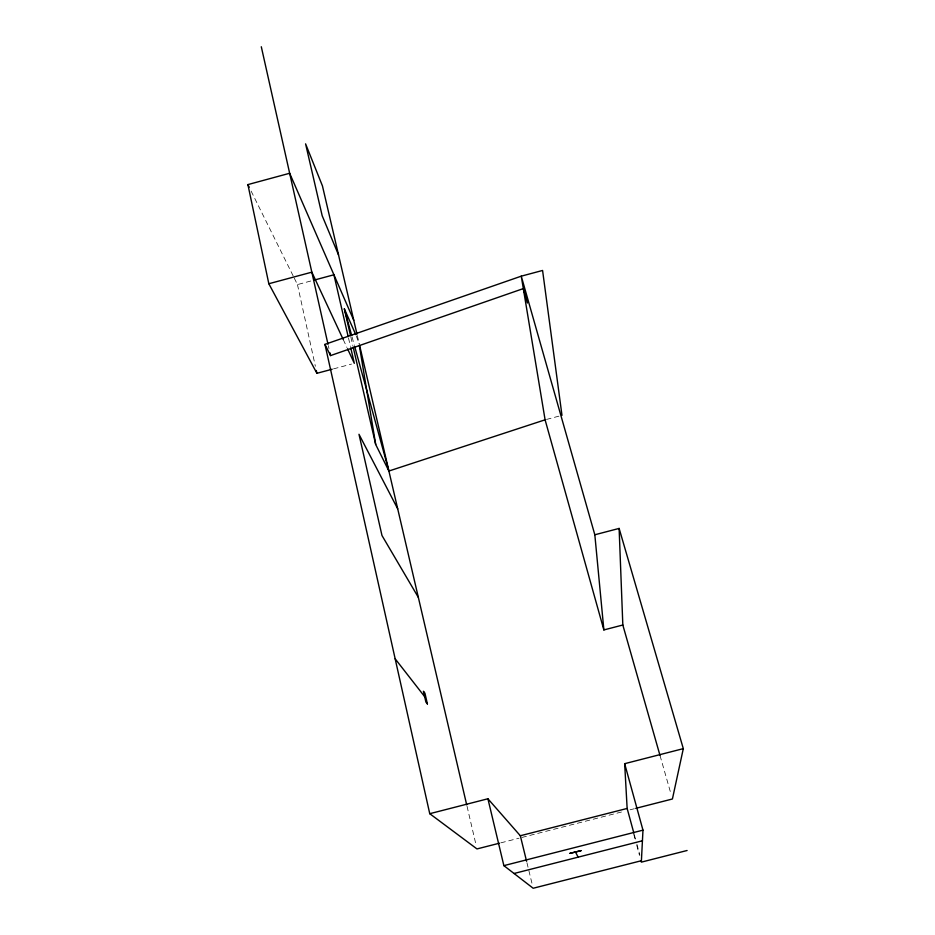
<?xml version="1.0" encoding="UTF-8"?>
<svg xmlns="http://www.w3.org/2000/svg" width="935" height="935" viewBox="0 0 935 935"><rect width="100%" height="100%" fill="white"/><g stroke="black" fill="none" stroke-linecap="round" stroke-linejoin="round"><path stroke-width="0.7" stroke-dasharray="4.67 3.51" d="M294.244 278.092L297.459 284.591L311.484 280.816M333.538 368.869L351.548 364.066M546.496 419.441L559.165 416.087M500.809 842.844L519.042 838.192M521.847 837.468L624.44 811.253M630.073 809.815L634.316 808.728M251.118 191.091L293.602 276.795M343.238 339.545L346.932 347.469M356.328 335.91L359.075 343.893M660.016 755.503L670.816 793.383M352.074 336.997L354.388 345.447M634.269 834.581L636.525 842.832M636.899 844.212L639.902 855.209M633.72 834.242L635.251 839.817M636.77 845.404L639.435 855.163M526.931 862.701L532.482 885.41M357.322 335.536L359.262 343.893M467.044 806.297L476.312 846.093M350.87 337.103L352.834 345.576M348.498 338.026L350.438 346.453M328.314 345.693L328.956 348.521M297.459 284.591L315.364 366.263"/><path stroke-width="1.4" d="M619.122 528.427L622.827 625.012L603.87 629.933L594.824 534.773L619.122 528.427L683.31 748.643L624.662 763.685L642.976 830.151L641.34 862.14L687.096 850.499M683.31 748.643L672.417 798.993L635.718 808.366M499.407 843.206L476.979 848.933L429.749 813.695L324.948 344.384L521.262 276.164L542.581 270.46L561.982 415.35M324.948 344.384L330.534 355.592L523.331 288.599L527.422 302.998M353.149 346.99L375.695 444.487L388.902 471.03L545.093 419.815L521.262 276.164L594.824 534.773M332.147 369.243L316.907 373.299L268.824 283.737L247.904 184.592L289.663 173.267L353.769 320.308M268.824 283.737L311.834 272.167L343.238 339.545M314.289 280.068L333.924 274.785L348.171 336.623M429.749 813.695L487.906 798.771L520.327 835.75L526.58 861.287M520.327 835.75L627.14 808.448L624.662 763.685M487.906 798.771L503.871 865.635L642.976 830.151M514.051 873.489L642.427 840.775M641.41 860.714L533.172 888.25L503.871 865.635M395.154 658.813L424.654 696.633M418.342 597.371L381.983 535.521L358.982 434.284L397.714 508.85M575.469 852.03L578.157 857.161M247.904 184.592L249.189 187.199M347.551 348.79L354.318 363.318L350.754 347.867M350.543 335.688L344.337 308.83L355.756 334.625M338.517 254.881L322.178 215.728L305.581 143.85L322.435 185.89L356.995 334.146M622.827 625.012L660.016 755.503M545.093 419.815L603.87 629.933M344.337 308.83L351.689 335.583M354.786 346.85L388.902 471.03M627.14 808.448L633.895 833.202M359.589 345.307L466.705 804.883M261.297 46.75L327.998 344.279M329.903 352.764L330.534 355.592M316.287 370.494L316.907 373.299M359.309 345.307L375.695 444.487M569.929 853.351L581.067 850.64L569.929 853.351M427.388 703.926L425.892 702.033L423.426 691.245L424.934 693.209L427.388 703.926"/></g></svg>
